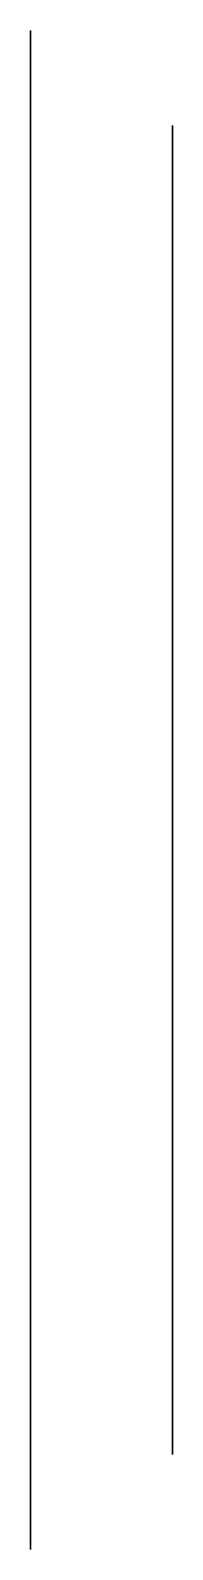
# Model space of a CAD drawing. Header units: millimetres. Extents: x -11 to 12, y -16 to 16.
# Drawn here: x 9 to 12, y -16 to 16 of the extents above.
import ezdxf

# ---------------------------------------------------------------- set-up
doc = ezdxf.new("R2010")
doc.units = ezdxf.units.MM
doc.header["$MEASUREMENT"] = 0
doc.layers.add('ステノ_2ukeys v1_Sketch1', color=7, linetype='Continuous')
doc.layers.add('ステノ_2ukeys v1_Sketch2', color=7, linetype='Continuous')

msp = doc.modelspace()

# ---------------------------------------------------------------- linework, layer by layer
at = {"layer": 'ステノ_2ukeys v1_Sketch1'}
for p, q in [((9, -16), (9, 16)), ((9, 16), (9, 16, 2)), ((9, 16, 2), (9, -16, 2)), ((9, -16, 2), (9, -16))]:
    msp.add_line(p, q, dxfattribs=at)
msp.add_point((9, 0), dxfattribs=at)
at = {"layer": 'ステノ_2ukeys v1_Sketch2'}
for p, q in [((12, -14, 2), (12, 14, 2)), ((12, 14, 2), (12, 14)), ((12, 14), (12, -14)), ((12, -14), (12, -14, 2))]:
    msp.add_line(p, q, dxfattribs=at)
at = {"layer": 'ステノ_2ukeys v1_Sketch2', "extrusion": (-1, 0, 0)}
for centre in [(-9, 1, -12), (0, 1, -12), (9, 1, -12)]:
    msp.add_circle(centre, 1, dxfattribs=at)
at = {"layer": 'ステノ_2ukeys v1_Sketch2'}
msp.add_point((12, 0), dxfattribs=at)

doc.saveas('drawing.dxf')
